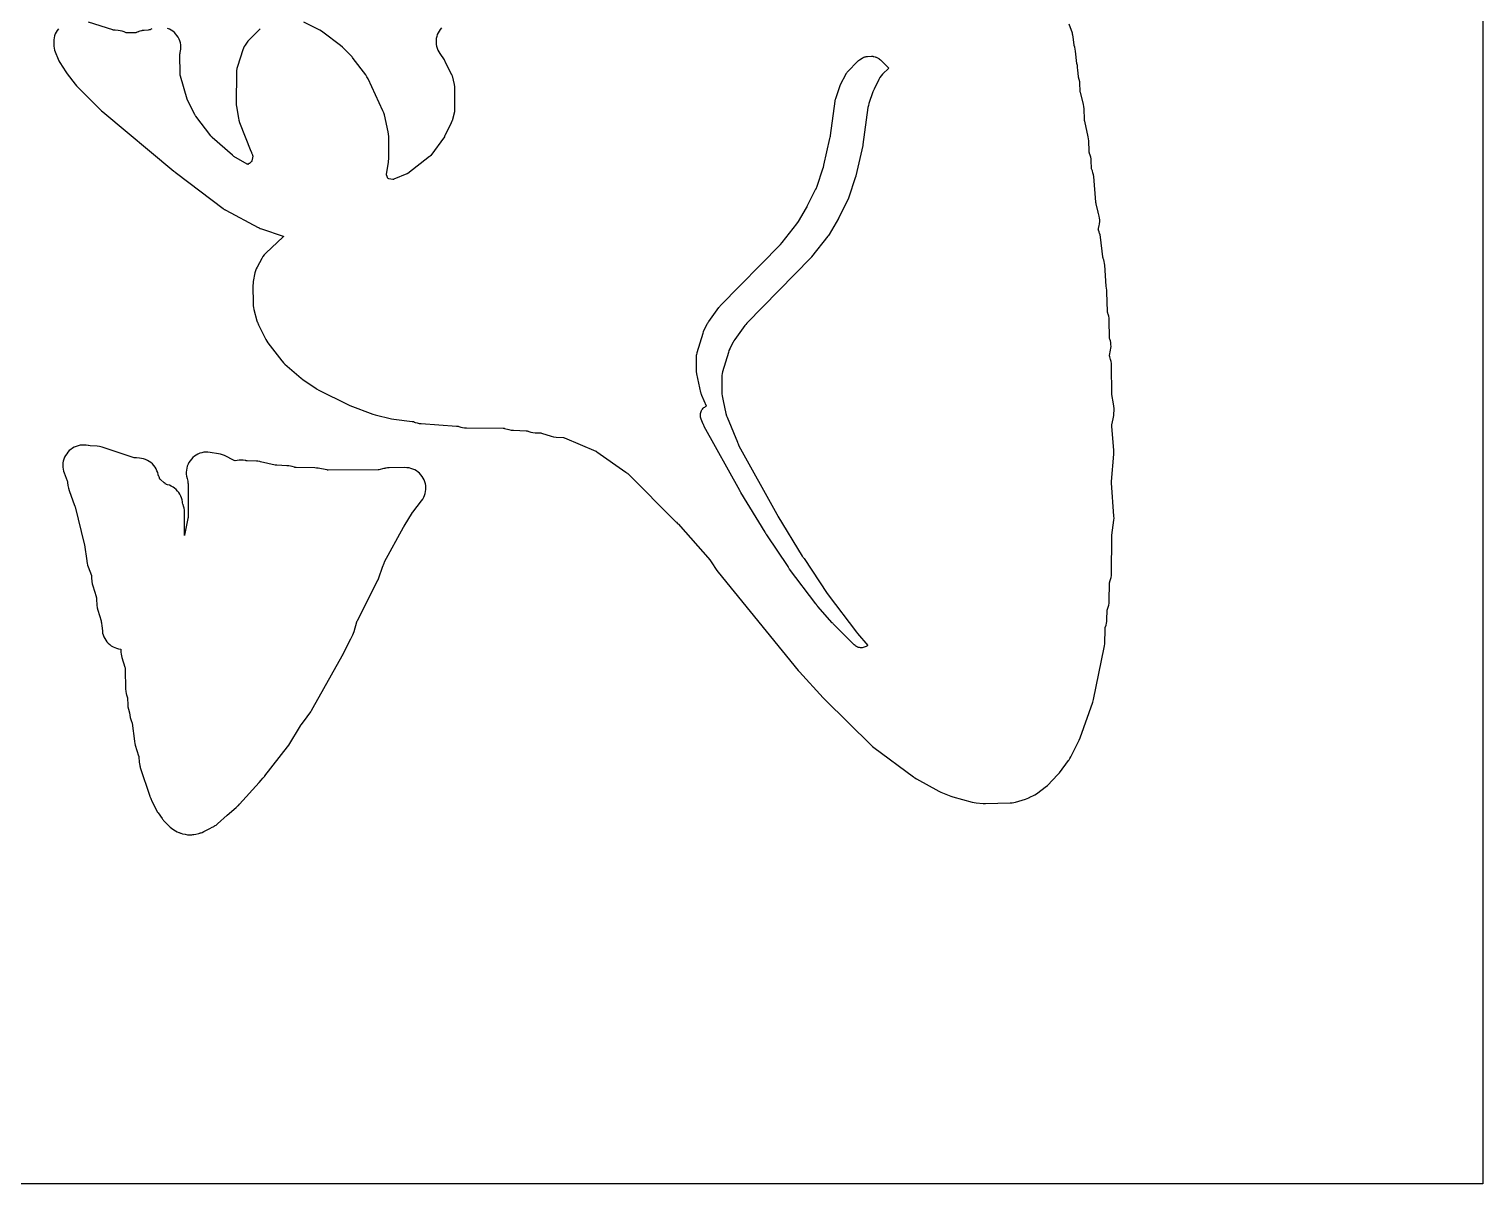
# Model space of a CAD drawing. Header units: millimetres. Extents: x 0 to 300, y 0 to 300.
# Drawn here: x 122.9 to 299.9, y 0 to 140.6 of the extents above; entities that cross this region are included whole.
import ezdxf

# ---------------------------------------------------------------- set-up
doc = ezdxf.new("R2010")
doc.units = ezdxf.units.MM
doc.layers.add('CUT', color=7, linetype='CONTINUOUS')

msp = doc.modelspace()

# ---------------------------------------------------------------- linework, layer by layer
at = {"layer": 'CUT'}
for points in [[(299.94, 299.95), (299.94, 0.05), (299.94, 0.02), (299.94, 0.01), (299.93, 0), (299.92, 0), (299.89, 0), (0.05, 0), (0.02, 0), (0.01, 0), (0.01, 0.01), (0, 0.01), (0, 0.02), (0, 0.05), (0, 299.95)], [(126.5, 140.65), (126.35, 140.45), (126.23, 140.24), (126.12, 140.02), (126.04, 139.79), (125.98, 139.55), (125.94, 139.31), (125.93, 139.06), (125.93, 138.76), (125.94, 138.52), (125.97, 138.29), (126.03, 138.06), (126.11, 137.84), (126.46, 136.96), (126.55, 136.75), (126.66, 136.56), (127.39, 135.39), (127.55, 135.15), (128.53, 133.92), (128.72, 133.71), (131.76, 130.67), (131.93, 130.52), (140.55, 123.32), (140.59, 123.28), (140.67, 123.21), (140.72, 123.17), (140.86, 123.05), (146.55, 118.77), (146.7, 118.66), (146.71, 118.66), (146.77, 118.63), (146.8, 118.61), (146.81, 118.6), (146.87, 118.56), (150.84, 116.44), (150.85, 116.44), (150.94, 116.39), (150.95, 116.39), (150.97, 116.38), (151.03, 116.35), (151.04, 116.34), (151.22, 116.28), (151.24, 116.27), (153.86, 115.4), (153.87, 115.4), (153.89, 115.39), (153.91, 115.38), (153.92, 115.37), (153.92, 115.36), (153.88, 115.31), (151.75, 113.33), (151.57, 113.13), (151.4, 112.92), (151.26, 112.69), (150.69, 111.64), (150.58, 111.41), (150.5, 111.17), (150.43, 110.92), (150.23, 109.88), (150.2, 109.65), (150.19, 109.41), (150.19, 109.38), (150.19, 109.37), (150.2, 107.15), (150.2, 107.14), (150.21, 106.91), (150.24, 106.69), (150.29, 106.47), (150.68, 105.07), (150.72, 104.95), (150.73, 104.92), (150.86, 104.59), (151.75, 102.81), (151.87, 102.6), (152.01, 102.4), (153.69, 100.22), (153.73, 100.17), (153.74, 100.16), (153.9, 99.98), (153.9, 99.97), (153.94, 99.94), (154.08, 99.8), (156.04, 98.1), (156.27, 97.93), (157.88, 96.83), (157.9, 96.81), (157.93, 96.79), (158.21, 96.63), (161.75, 94.88), (162, 94.77), (164.8, 93.74), (165.07, 93.66), (167.07, 93.17), (167.34, 93.12), (169.59, 92.83), (169.66, 92.83), (169.69, 92.82), (169.7, 92.82), (169.71, 92.82), (169.73, 92.81), (169.74, 92.81), (169.86, 92.76), (169.94, 92.72), (170.17, 92.65), (170.42, 92.59), (170.66, 92.57), (174.96, 92.28), (174.98, 92.27), (175.15, 92.26), (175.16, 92.26), (175.26, 92.23), (175.5, 92.16), (175.72, 92.11), (175.95, 92.07), (176.18, 92.06), (180.67, 92.01), (180.76, 92), (180.78, 92), (180.79, 92), (180.81, 91.99), (181.34, 91.85), (181.63, 91.79), (181.92, 91.76), (183.46, 91.71), (183.5, 91.71), (183.53, 91.71), (183.54, 91.71), (183.55, 91.71), (183.57, 91.7), (183.59, 91.7), (183.67, 91.66), (183.7, 91.65), (183.77, 91.62), (184.02, 91.54), (184.27, 91.49), (184.53, 91.46), (185.14, 91.43), (185.22, 91.43), (185.23, 91.43), (185.3, 91.41), (186.5, 91.04), (186.79, 90.96), (187.09, 90.92), (187.98, 90.87), (188.06, 90.86), (188.08, 90.85), (188.09, 90.85), (188.12, 90.84), (191.94, 89.22), (191.98, 89.2), (192.01, 89.18), (192.02, 89.18), (192.03, 89.17), (192.05, 89.15), (195.6, 86.65), (195.62, 86.63), (195.68, 86.59), (195.77, 86.53), (195.8, 86.5), (195.81, 86.5), (195.82, 86.5), (201.69, 80.63), (201.74, 80.56), (201.84, 80.46), (201.87, 80.42), (201.91, 80.38), (201.92, 80.37), (201.94, 80.35), (205.84, 75.93), (205.87, 75.9), (205.89, 75.87), (205.98, 75.76), (206.68, 74.69), (206.83, 74.49), (216.57, 62.52), (216.61, 62.47), (216.72, 62.34), (219.6, 59.2), (219.81, 58.99), (219.82, 58.99), (225.49, 53.39), (225.49, 53.38), (225.63, 53.26), (225.77, 53.14), (230.6, 49.57), (230.69, 49.5), (230.78, 49.43), (230.98, 49.31), (233.7, 47.81), (233.92, 47.7), (234.16, 47.62), (235.14, 47.23), (235.4, 47.14), (237.76, 46.48), (237.99, 46.43), (238.23, 46.4), (239.09, 46.33), (239.29, 46.32), (239.3, 46.32), (239.36, 46.32), (242.4, 46.39), (242.62, 46.41), (242.84, 46.44), (243.05, 46.49), (244.23, 46.84), (244.44, 46.91), (244.64, 47), (244.68, 47.02), (244.69, 47.03), (245.38, 47.38), (245.57, 47.49), (245.76, 47.62), (246.66, 48.3), (246.92, 48.52), (246.93, 48.53), (246.95, 48.55), (248.16, 49.79), (248.39, 50.06), (249.49, 51.56), (249.55, 51.64), (249.64, 51.78), (249.78, 52.01), (250.78, 54.01), (250.79, 54.03), (250.91, 54.32), (252.44, 58.67), (252.53, 58.99), (253.84, 65.3), (253.87, 65.53), (253.89, 65.76), (253.93, 67.6), (253.93, 67.64), (253.93, 67.66), (253.94, 67.7), (253.95, 67.73), (253.96, 67.75), (254.05, 68.03), (254.11, 68.26), (254.15, 68.48), (254.17, 68.71), (254.21, 69.81), (254.21, 69.86), (254.21, 69.9), (254.21, 69.91), (254.22, 69.96), (254.23, 69.98), (254.31, 70.22), (254.39, 70.47), (254.43, 70.73), (254.45, 70.99), (254.49, 73.16), (254.49, 73.22), (254.5, 73.24), (254.52, 73.35), (254.6, 73.59), (254.66, 73.83), (254.7, 74.08), (254.72, 74.34), (254.76, 78.73), (254.76, 78.81), (254.76, 78.83), (254.77, 78.97), (255.01, 80.8), (255.03, 81.05), (255.02, 81.3), (254.72, 85.36), (254.72, 85.39), (254.72, 85.41), (254.72, 85.43), (254.73, 85.53), (255, 88.86), (255.01, 89.07), (255.01, 89.09), (255, 89.29), (254.75, 92.28), (254.75, 92.3), (254.75, 92.34), (254.75, 92.36), (254.75, 92.37), (254.77, 92.43), (254.93, 93.16), (254.97, 93.37), (254.99, 93.58), (255.03, 94.4), (255.02, 94.7), (254.98, 95), (254.77, 96.1), (254.76, 96.14), (254.76, 96.16), (254.72, 99.66), (254.71, 99.9), (254.67, 100.13), (254.61, 100.36), (254.51, 100.7), (254.47, 100.81), (254.47, 100.82), (254.47, 100.83), (254.48, 100.88), (254.61, 101.53), (254.65, 101.75), (254.66, 101.98), (254.65, 102.21), (254.63, 102.43), (254.58, 102.66), (254.51, 102.86), (254.51, 102.87), (254.49, 102.94), (254.49, 102.96), (254.49, 103), (254.44, 105.18), (254.42, 105.43), (254.38, 105.67), (254.31, 105.91), (254.29, 105.97), (254.28, 106), (254.24, 106.13), (254.23, 106.15), (254.23, 106.16), (254.23, 106.18), (254.23, 106.24), (254.17, 108.58), (254.15, 108.82), (254.11, 109.06), (254.05, 109.29), (253.91, 111.86), (253.88, 112.08), (253.84, 112.31), (253.78, 112.52), (253.72, 112.66), (253.71, 112.7), (253.7, 112.72), (253.7, 112.73), (253.69, 112.74), (253.68, 112.78), (253.67, 112.81), (253.67, 112.86), (253.37, 115.28), (253.37, 115.32), (253.33, 115.53), (253.33, 115.55), (253.27, 115.77), (253.23, 115.86), (253.2, 115.95), (253.19, 115.99), (253.16, 116.07), (253.15, 116.08), (253.15, 116.09), (253.14, 116.1), (253.13, 116.13), (253.12, 116.16), (253.1, 116.19), (253.1, 116.2), (253.11, 116.22), (253.12, 116.3), (253.13, 116.36), (253.14, 116.4), (253.17, 116.48), (253.21, 116.68), (253.22, 116.7), (253.25, 116.86), (253.26, 116.91), (253.26, 116.92), (253.28, 117.14), (253.28, 117.37), (253.26, 117.59), (253.26, 117.6), (253.21, 117.82), (253.21, 117.83), (253.17, 118.01), (253.14, 118.15), (253.11, 118.25), (253.09, 118.33), (252.86, 119.34), (252.86, 119.36), (252.83, 119.48), (252.83, 119.49), (252.83, 119.52), (252.83, 119.53), (252.55, 122.64), (252.52, 122.88), (252.46, 123.11), (252.39, 123.34), (252.28, 123.61), (252.28, 123.62), (252.28, 123.66), (252.25, 124.57), (252.23, 124.8), (252.19, 125.03), (252.13, 125.26), (252.05, 125.47), (252.02, 125.53), (252.01, 125.58), (252, 125.61), (251.99, 125.64), (251.99, 125.66), (251.99, 125.67), (251.99, 125.73), (251.95, 127.01), (251.93, 127.25), (251.89, 127.49), (251.46, 129.41), (251.45, 129.42), (251.44, 129.49), (251.44, 129.5), (251.44, 129.53), (251.44, 129.6), (251.39, 130.91), (251.36, 131.18), (251.31, 131.44), (251.31, 131.45), (250.93, 132.89), (250.91, 132.96), (250.91, 132.98), (250.91, 132.99), (250.9, 133), (250.9, 133.01), (250.9, 133.02), (250.9, 133.03), (250.89, 133.08), (250.89, 133.13), (250.87, 133.93), (250.85, 134.2), (250.8, 134.47), (250.72, 134.74), (250.7, 134.79), (250.6, 135.64), (250.59, 135.9), (250.56, 136.17), (250.51, 136.43), (250.34, 137.93), (250.31, 138.17), (250.24, 138.41), (250.16, 138.63), (250.16, 138.64), (250.05, 139.67), (250.02, 139.88), (249.99, 140), (249.97, 140.09), (249.96, 140.13), (249.93, 140.23), (249.86, 140.44), (249.56, 141.21)], [(137.87, 140.63), (137.71, 140.55), (137.7, 140.54), (137.67, 140.53), (137.65, 140.52), (137.62, 140.51), (137.61, 140.51), (137.57, 140.5), (137.55, 140.5), (137.41, 140.49), (136.94, 140.45), (136.89, 140.44), (136.88, 140.44), (136.7, 140.42), (136.69, 140.42), (136.68, 140.41), (136.67, 140.41), (136.66, 140.41), (136.65, 140.41), (136.63, 140.41), (136.47, 140.37), (136.45, 140.36), (136.43, 140.35), (136.31, 140.31), (136.25, 140.29), (136.24, 140.29), (136.23, 140.29), (136.22, 140.28), (136.21, 140.28), (136.11, 140.24), (135.99, 140.19), (135.98, 140.19), (135.97, 140.18), (135.93, 140.17), (135.91, 140.17), (135.88, 140.16), (135.8, 140.15), (134.83, 140.16), (134.75, 140.16), (134.74, 140.16), (134.67, 140.19), (134.5, 140.26), (134.26, 140.34), (134.02, 140.4), (133.78, 140.43), (133.42, 140.46), (133.36, 140.47), (133.19, 140.48), (133.18, 140.48), (133.11, 140.5), (130.16, 141.45)], [(151.05, 140.62), (149.75, 139.34), (149.56, 139.13), (149.39, 138.91), (149.23, 138.66), (149.13, 138.48), (149.04, 138.28), (148.96, 138.09), (148.29, 136.04), (148.23, 135.79), (148.18, 135.53), (148.17, 135.27), (148.15, 131.59), (148.16, 131.38), (148.18, 131.18), (148.41, 129.77), (148.47, 129.51), (148.47, 129.5), (148.56, 129.25), (149.95, 125.74), (149.96, 125.72), (149.97, 125.68), (150, 125.61), (150.02, 125.53), (150.13, 125.29), (150.13, 125.28), (150.14, 125.24), (150.14, 125.23), (150.15, 125.2), (150.16, 125.19), (150.17, 125.16), (150.17, 125.15), (150.16, 125.13), (150.12, 124.94), (150.07, 124.57), (150.07, 124.54), (150.07, 124.53), (150.06, 124.52), (150.06, 124.51), (150.04, 124.49), (150.03, 124.48), (149.97, 124.43), (149.8, 124.29), (149.75, 124.26), (149.74, 124.25), (149.61, 124.16), (149.6, 124.15), (149.59, 124.14), (149.58, 124.14), (149.55, 124.15), (149.49, 124.18), (147.87, 125.1), (147.85, 125.11), (147.83, 125.12), (147.82, 125.13), (147.8, 125.15), (147.79, 125.16), (147.77, 125.17), (147.76, 125.18), (147.76, 125.19), (147.74, 125.21), (147.72, 125.22), (147.68, 125.26), (145.23, 127.41), (145.17, 127.47), (145.15, 127.49), (145.14, 127.51), (145.13, 127.51), (145.12, 127.52), (145.12, 127.53), (145.11, 127.54), (145.1, 127.55), (145.06, 127.61), (143.25, 130), (143.2, 130.06), (143.15, 130.13), (143.12, 130.19), (142.27, 131.86), (142.19, 132.06), (142.18, 132.08), (142.18, 132.09), (141.36, 134.88), (141.35, 134.91), (141.34, 134.95), (141.33, 134.97), (141.32, 135), (141.32, 135.01), (141.32, 135.02), (141.32, 135.04), (141.32, 135.09), (141.3, 137.55), (141.3, 137.58), (141.31, 137.64), (141.32, 137.7), (141.34, 137.82), (141.37, 137.94), (141.4, 138.19), (141.41, 138.43), (141.39, 138.68), (141.35, 138.92), (141.28, 139.16), (141.19, 139.39), (141.08, 139.61), (140.94, 139.81), (140.79, 140.01), (140.62, 140.18), (140.43, 140.34), (140.23, 140.48), (140.01, 140.6), (139.79, 140.7)], [(173.13, 140.75), (172.97, 140.56), (172.84, 140.36), (172.73, 140.15), (172.63, 139.93), (172.56, 139.7), (172.51, 139.46), (172.48, 139.22), (172.48, 138.98), (172.5, 138.74), (172.54, 138.51), (172.61, 138.27), (172.7, 138.05), (172.81, 137.83), (172.94, 137.63), (173.47, 136.88), (173.5, 136.82), (173.51, 136.8), (173.52, 136.78), (173.56, 136.71), (174.34, 135.13), (174.39, 135.02), (174.4, 134.99), (174.43, 134.9), (174.69, 133.85), (174.7, 133.77), (174.71, 133.69), (174.71, 133.68), (174.71, 133.67), (174.74, 130.68), (174.74, 130.63), (174.74, 130.58), (174.74, 130.57), (174.72, 130.52), (174.43, 129.43), (174.42, 129.41), (174.42, 129.4), (174.34, 129.2), (173.55, 127.61), (173.52, 127.56), (173.52, 127.55), (173.51, 127.53), (173.5, 127.52), (173.49, 127.51), (171.83, 125.23), (171.8, 125.18), (171.79, 125.17), (171.78, 125.16), (171.76, 125.14), (171.7, 125.09), (169.04, 123.04), (169.02, 123.02), (169.01, 123.01), (168.97, 122.99), (168.95, 122.97), (168.94, 122.97), (167.36, 122.33), (167.31, 122.31), (167.29, 122.3), (167.25, 122.29), (167.24, 122.29), (167.21, 122.3), (166.73, 122.39), (166.64, 122.41), (166.63, 122.42), (166.62, 122.42), (166.62, 122.43), (166.48, 122.78), (166.46, 122.83), (166.45, 122.85), (166.45, 122.86), (166.45, 122.87), (166.45, 122.88), (166.46, 122.94), (166.69, 124.37), (166.71, 124.56), (166.72, 124.76), (166.72, 127.53), (166.7, 127.81), (166.66, 128.09), (166.19, 130.15), (166.12, 130.4), (166.02, 130.64), (164.2, 134.56), (164.07, 134.8), (163.92, 135.03), (162.4, 137.02), (162.3, 137.15), (162.25, 137.22), (162.09, 137.4), (161.09, 138.4), (160.83, 138.62), (158.71, 140.23), (158.53, 140.36), (158.33, 140.47), (156.37, 141.46)]]:
    msp.add_lwpolyline(points, dxfattribs=at)
for points in [[(223.91, 65.33), (223.8, 65.37), (223.69, 65.42), (223.59, 65.48), (223.49, 65.55), (223.4, 65.63), (220.83, 68.19), (220.77, 68.26), (220.71, 68.32), (218.97, 70.32), (218.9, 70.4), (218.89, 70.42), (218.88, 70.43), (218.86, 70.46), (218.85, 70.48), (218.84, 70.49), (218.81, 70.52), (218.78, 70.57), (218.74, 70.62), (218.73, 70.63), (215.53, 74.87), (215.49, 74.92), (215.45, 74.98), (215.41, 75.05), (215.38, 75.11), (215.37, 75.13), (215.34, 75.18), (212.76, 79.02), (212.71, 79.08), (212.65, 79.17), (212.64, 79.19), (212.63, 79.2), (212.62, 79.22), (212.6, 79.26), (212.55, 79.35), (209.6, 84.17), (209.55, 84.26), (209.52, 84.32), (209.51, 84.34), (209.5, 84.36), (209.47, 84.41), (205.14, 92.22), (205.12, 92.26), (205.08, 92.34), (205.03, 92.46), (205, 92.52), (204.75, 93.13), (204.71, 93.24), (204.68, 93.36), (204.67, 93.47), (204.66, 93.59), (204.67, 93.71), (204.68, 93.82), (204.71, 93.94), (204.75, 94.05), (204.8, 94.15), (204.86, 94.25), (204.93, 94.35), (205.01, 94.44), (205.1, 94.52), (205.19, 94.59), (205.29, 94.65), (205.39, 94.7), (204.86, 95.98), (204.85, 96.02), (204.84, 96.05), (204.82, 96.09), (204.76, 96.27), (204.73, 96.37), (204.24, 98.62), (204.22, 98.7), (204.22, 98.73), (204.21, 98.81), (204.21, 98.84), (204.2, 98.95), (204.21, 100.82), (204.21, 100.83), (204.21, 100.87), (204.21, 100.93), (204.21, 100.95), (204.22, 100.98), (204.22, 100.99), (204.26, 101.13), (204.28, 101.22), (204.99, 103.6), (205.04, 103.75), (205.06, 103.81), (205.07, 103.84), (205.08, 103.86), (205.09, 103.9), (205.53, 104.75), (205.54, 104.77), (205.57, 104.82), (205.59, 104.85), (205.61, 104.89), (205.65, 104.95), (205.7, 105.02), (206.9, 106.69), (206.95, 106.76), (207.02, 106.83), (207.08, 106.9), (214.4, 114.37), (214.61, 114.62), (214.62, 114.63), (216.41, 116.89), (216.61, 117.18), (217.58, 118.84), (217.66, 118.98), (217.68, 119.02), (217.68, 119.03), (218.74, 121.15), (218.75, 121.17), (218.88, 121.5), (219.58, 123.61), (219.64, 123.8), (219.68, 123.99), (219.69, 124.05), (220.44, 127.28), (220.48, 127.44), (220.5, 127.56), (220.52, 127.67), (221.07, 131.82), (221.08, 131.9), (221.09, 131.95), (221.11, 132.03), (221.13, 132.09), (221.15, 132.16), (221.64, 133.6), (221.64, 133.63), (221.69, 133.73), (221.74, 133.85), (222.41, 135.16), (222.42, 135.17), (222.43, 135.2), (222.44, 135.22), (222.46, 135.25), (222.49, 135.29), (222.53, 135.36), (222.62, 135.45), (222.64, 135.48), (223.76, 136.63), (223.9, 136.77), (223.94, 136.8), (224.04, 136.86), (224.36, 137.08), (224.47, 137.14), (224.49, 137.15), (224.58, 137.19), (224.61, 137.2), (224.67, 137.23), (224.74, 137.24), (224.77, 137.25), (224.84, 137.26), (224.89, 137.27), (224.93, 137.28), (224.94, 137.28), (225.01, 137.28), (225.5, 137.3), (225.6, 137.3), (225.66, 137.3), (225.72, 137.29), (225.77, 137.28), (225.79, 137.28), (225.93, 137.24), (226.02, 137.21), (226.05, 137.2), (226.15, 137.15), (226.29, 137.08), (226.37, 137.03), (226.39, 137.01), (226.46, 136.96), (226.48, 136.94), (226.58, 136.86), (227.59, 135.86), (227.59, 135.85), (226.85, 135.1), (226.68, 134.91), (226.68, 134.9), (226.53, 134.7), (226.41, 134.48), (226.41, 134.47), (225.81, 133.29), (225.68, 132.98), (225.19, 131.56), (225.12, 131.32), (225.07, 131.07), (224.46, 126.54), (224.46, 126.52), (224.46, 126.51), (224.45, 126.44), (223.6, 122.76), (223.57, 122.65), (223.56, 122.62), (222.7, 120.04), (222.68, 119.97), (222.67, 119.96), (222.67, 119.95), (222.64, 119.9), (221.5, 117.59), (221.47, 117.54), (220.34, 115.59), (220.27, 115.49), (220.24, 115.44), (220.22, 115.42), (220.19, 115.38), (218.21, 112.87), (218.19, 112.85), (218.11, 112.75), (210.31, 104.79), (210.19, 104.65), (210.07, 104.5), (208.85, 102.81), (208.74, 102.65), (208.65, 102.48), (208.26, 101.71), (208.25, 101.7), (208.24, 101.68), (208.23, 101.66), (208.14, 101.46), (208.07, 101.25), (207.37, 98.89), (207.32, 98.66), (207.28, 98.43), (207.27, 98.19), (207.26, 96.49), (207.26, 96.48), (207.26, 96.47), (207.27, 96.21), (207.32, 95.94), (207.45, 95.35), (207.78, 93.8), (207.85, 93.54), (207.86, 93.51), (207.92, 93.34), (209.17, 90.33), (209.18, 90.29), (209.25, 90.1), (209.36, 89.88), (213.98, 81.54), (214, 81.5), (214.03, 81.45), (214.1, 81.32), (217.07, 76.44), (217.12, 76.37), (217.13, 76.35), (217.18, 76.29), (217.21, 76.24), (217.24, 76.2), (217.28, 76.15), (217.29, 76.13), (220.11, 71.9), (220.15, 71.84), (220.23, 71.73), (223.67, 67.16), (223.78, 67.02), (225.04, 65.57), (225.02, 65.56), (224.93, 65.49), (224.83, 65.43), (224.72, 65.38), (224.61, 65.34), (224.5, 65.31), (224.38, 65.29), (224.26, 65.28), (224.14, 65.28), (224.02, 65.3)], [(130.12, 75.13), (130.53, 74.08), (130.53, 74.07), (130.54, 74.04), (130.54, 74.03), (130.54, 74.02), (130.54, 73.99), (130.54, 73.95), (130.55, 73.87), (130.55, 73.81), (130.59, 73.33), (130.62, 73.07), (130.69, 72.81), (131.08, 71.53), (131.1, 71.47), (131.13, 71.38), (131.13, 71.37), (131.14, 71.34), (131.14, 71.33), (131.14, 71.32), (131.14, 71.26), (131.14, 71.19), (131.18, 70.45), (131.22, 70.14), (131.29, 69.85), (131.69, 68.55), (131.72, 68.42), (131.72, 68.41), (131.72, 68.4), (131.72, 68.39), (131.72, 68.38), (131.72, 68.37), (131.73, 68.35), (131.73, 68.3), (131.73, 68.29), (131.77, 67.97), (131.85, 67.33), (131.85, 67.31), (131.89, 67.09), (131.89, 67.07), (131.95, 66.84), (132.03, 66.62), (132.14, 66.4), (132.27, 66.2), (132.41, 66.01), (132.57, 65.83), (132.75, 65.67), (132.94, 65.53), (133.15, 65.41), (133.36, 65.31), (133.59, 65.22), (133.82, 65.16), (134.05, 65.13), (134.08, 65.13), (134.09, 65.13), (134.09, 65.12), (134.09, 65.11), (134.1, 65.09), (134.1, 65.04), (134.11, 64.73), (134.13, 64.51), (134.17, 64.3), (134.23, 64.09), (134.6, 62.9), (134.62, 62.83), (134.62, 62.78), (134.62, 62.76), (134.62, 62.66), (134.68, 60.22), (134.7, 59.99), (134.7, 59.97), (134.74, 59.73), (134.81, 59.49), (134.82, 59.47), (134.82, 59.46), (134.83, 59.44), (134.85, 59.37), (134.87, 59.33), (134.88, 59.29), (134.89, 59.27), (134.9, 59.23), (134.91, 59.21), (134.91, 59.2), (134.91, 59.19), (134.91, 59.1), (134.94, 58.36), (134.97, 58.09), (135.02, 57.82), (135.14, 57.36), (135.18, 57.06), (135.22, 56.8), (135.3, 56.55), (135.39, 56.31), (135.43, 56.24), (135.44, 56.22), (135.45, 56.21), (135.45, 56.2), (135.45, 56.19), (135.47, 56.14), (135.47, 56.12), (135.48, 56.11), (135.48, 56.1), (135.76, 53.89), (135.76, 53.86), (135.8, 53.64), (135.85, 53.42), (136.26, 52.13), (136.26, 52.11), (136.27, 52.11), (136.28, 52.07), (136.28, 52.06), (136.28, 52.05), (136.29, 52.02), (136.29, 52), (136.34, 51.37), (136.34, 51.36), (136.36, 51.16), (136.36, 51.15), (136.4, 50.96), (136.4, 50.94), (136.41, 50.9), (136.46, 50.77), (136.47, 50.72), (137.63, 47.23), (137.65, 47.19), (137.68, 47.1), (137.71, 47.01), (137.73, 46.97), (137.74, 46.95), (137.76, 46.9), (137.79, 46.84), (137.81, 46.79), (137.85, 46.72), (138.42, 45.55), (138.58, 45.26), (138.6, 45.23), (138.64, 45.18), (139.12, 44.51), (139.17, 44.43), (139.24, 44.34), (139.3, 44.26), (139.44, 44.1), (139.46, 44.08), (139.48, 44.06), (139.57, 43.98), (139.94, 43.6), (140.1, 43.45), (140.27, 43.32), (140.56, 43.11), (140.75, 42.98), (140.95, 42.87), (141.16, 42.79), (141.19, 42.78), (141.21, 42.77), (141.37, 42.72), (141.42, 42.7), (141.63, 42.64), (141.93, 42.57), (142.2, 42.52), (142.48, 42.5), (142.75, 42.51), (142.86, 42.53), (142.99, 42.54), (143.24, 42.59), (143.61, 42.68), (143.68, 42.7), (143.69, 42.71), (143.7, 42.71), (143.73, 42.72), (143.79, 42.73), (143.88, 42.76), (144, 42.8), (144.19, 42.89), (144.92, 43.26), (145.24, 43.42), (145.33, 43.47), (145.43, 43.52), (145.49, 43.56), (145.52, 43.58), (145.6, 43.64), (145.69, 43.7), (145.86, 43.83), (147.06, 44.89), (148.16, 45.85), (148.26, 45.95), (148.3, 45.99), (148.33, 46.02), (148.37, 46.06), (148.41, 46.09), (148.56, 46.24), (150.94, 48.89), (151.17, 49.14), (151.4, 49.39), (151.41, 49.4), (151.48, 49.48), (151.53, 49.54), (151.62, 49.64), (151.65, 49.68), (154.38, 53.21), (154.54, 53.44), (155.96, 55.78), (156, 55.84), (156.03, 55.88), (156.04, 55.89), (156.57, 56.6), (156.78, 56.87), (157.13, 57.32), (157.15, 57.36), (157.24, 57.48), (157.33, 57.64), (157.33, 57.65), (157.53, 58.01), (161.06, 64.3), (161.12, 64.4), (161.15, 64.46), (162.09, 66.36), (162.19, 66.55), (162.34, 66.85), (162.44, 67.06), (162.51, 67.28), (162.85, 68.44), (162.85, 68.45), (162.85, 68.46), (162.86, 68.47), (162.87, 68.49), (162.88, 68.52), (162.91, 68.59), (162.92, 68.61), (165.39, 73.5), (165.4, 73.51), (165.41, 73.53), (165.41, 73.54), (165.42, 73.56), (165.53, 73.81), (165.98, 75.09), (166.16, 75.6), (166.17, 75.64), (166.2, 75.72), (166.21, 75.73), (168.53, 79.96), (168.57, 80.03), (168.58, 80.04), (168.6, 80.07), (169.62, 81.74), (169.62, 81.75), (169.64, 81.78), (169.65, 81.79), (170.72, 83.19), (170.86, 83.39), (170.98, 83.6), (171.08, 83.82), (171.15, 84.06), (171.21, 84.29), (171.23, 84.54), (171.24, 84.78), (171.22, 85.02), (171.18, 85.26), (171.11, 85.5), (171.03, 85.72), (170.92, 85.94), (170.79, 86.15), (170.64, 86.34), (170.47, 86.52), (170.29, 86.68), (170.09, 86.82), (169.88, 86.94), (169.65, 87.04), (169.42, 87.11), (169.19, 87.17), (168.94, 87.2), (168.7, 87.21), (166.78, 87.18), (166.55, 87.17), (166.41, 87.15), (166.33, 87.14), (166.24, 87.12), (166.13, 87.1), (166.11, 87.09), (165.52, 86.95), (165.51, 86.95), (165.49, 86.94), (165.47, 86.94), (165.46, 86.94), (165.44, 86.94), (159.33, 86.92), (159.27, 86.92), (159.26, 86.92), (159.23, 86.93), (159.19, 86.94), (158.13, 87.13), (157.93, 87.16), (157.72, 87.17), (155.45, 87.21), (155.37, 87.21), (155.36, 87.22), (155.28, 87.24), (155.25, 87.25), (154.95, 87.34), (154.75, 87.4), (154.54, 87.43), (154.33, 87.45), (153.11, 87.5), (153.01, 87.5), (152.98, 87.5), (152.89, 87.52), (151.12, 87.93), (151.04, 87.95), (150.99, 87.96), (150.8, 87.99), (150.61, 88.01), (149.47, 88.06), (149.36, 88.06), (149.35, 88.06), (149.34, 88.06), (149.32, 88.06), (149.31, 88.07), (149.22, 88.09), (148.98, 88.13), (148.75, 88.14), (148.51, 88.13), (148.27, 88.1), (148.04, 88.04), (148.02, 88.04), (147.91, 88.08), (146.72, 88.67), (146.49, 88.77), (146.25, 88.85), (146.01, 88.9), (144.96, 89.07), (144.71, 89.1), (144.46, 89.1), (144.21, 89.08), (143.96, 89.03), (143.72, 88.96), (143.49, 88.86), (143.27, 88.74), (143.06, 88.6), (142.87, 88.44), (142.69, 88.26), (142.53, 88.06), (142.4, 87.85), (142.28, 87.63), (142.19, 87.4), (142.12, 87.16), (142.08, 86.91), (142.06, 86.66), (142.07, 86.41), (142.1, 86.16), (142.16, 85.91), (142.2, 85.74), (142.24, 85.58), (142.26, 85.51), (142.27, 85.39), (142.27, 85.37), (142.28, 85.26), (142.28, 81.18), (142.28, 81.14), (142.28, 81.12), (142.27, 81.09), (142.26, 81.03), (141.86, 78.99), (141.85, 78.96), (141.85, 78.98), (141.85, 81.78), (141.84, 82.03), (141.8, 82.27), (141.74, 82.52), (141.68, 82.72), (141.67, 82.76), (141.66, 82.78), (141.62, 82.93), (141.6, 82.98), (141.6, 82.99), (141.59, 83.05), (141.55, 83.29), (141.48, 83.52), (141.39, 83.75), (141.28, 83.97), (141.15, 84.17), (141, 84.36), (140.84, 84.54), (140.65, 84.7), (140.46, 84.84), (140.25, 84.96), (140.03, 85.06), (139.8, 85.13), (139.65, 85.17), (139.62, 85.18), (139.61, 85.19), (139.6, 85.19), (139.59, 85.19), (139.57, 85.21), (139.56, 85.22), (139.48, 85.29), (139.37, 85.38), (138.92, 85.75), (138.91, 85.75), (138.9, 85.77), (138.89, 85.77), (138.89, 85.78), (138.88, 85.79), (138.88, 85.8), (138.87, 85.81), (138.76, 86.09), (138.74, 86.12), (138.69, 86.24), (138.67, 86.28), (138.66, 86.3), (138.65, 86.37), (138.59, 86.61), (138.5, 86.84), (138.4, 87.07), (138.27, 87.28), (138.12, 87.48), (137.95, 87.66), (137.76, 87.82), (137.56, 87.97), (137.34, 88.09), (137.11, 88.2), (136.88, 88.28), (136.63, 88.33), (136.39, 88.36), (135.99, 88.39), (135.96, 88.39), (135.92, 88.39), (135.85, 88.4), (135.81, 88.4), (135.8, 88.4), (135.75, 88.41), (135.74, 88.42), (131.82, 89.7), (131.52, 89.77), (131.22, 89.81), (130.38, 89.87), (130.35, 89.88), (130.18, 89.89), (130.11, 89.89), (129.87, 89.94), (129.63, 89.96), (129.38, 89.95), (129.14, 89.93), (128.89, 89.88), (128.66, 89.8), (128.43, 89.7), (128.22, 89.58), (128.02, 89.44), (127.83, 89.28), (127.66, 89.11), (127.51, 88.91), (127.37, 88.71), (127.26, 88.49), (127.17, 88.26), (127.1, 88.02), (127.06, 87.78), (127.04, 87.53), (127.05, 87.29), (127.07, 87.04), (127.13, 86.8), (127.2, 86.57), (127.57, 85.6), (127.58, 85.59), (127.6, 85.52), (127.61, 85.49), (127.61, 85.47), (127.62, 85.39), (127.66, 85.02), (127.72, 84.72), (127.8, 84.43), (128.47, 82.61), (128.48, 82.59), (128.49, 82.56), (128.5, 82.54), (128.53, 82.45), (129.65, 77.95), (129.67, 77.86), (129.67, 77.85), (129.67, 77.83), (129.96, 75.85), (129.96, 75.8), (129.99, 75.57), (130.05, 75.35)]]:
    msp.add_lwpolyline(points, close=True, dxfattribs=at)

doc.saveas('drawing.dxf')
